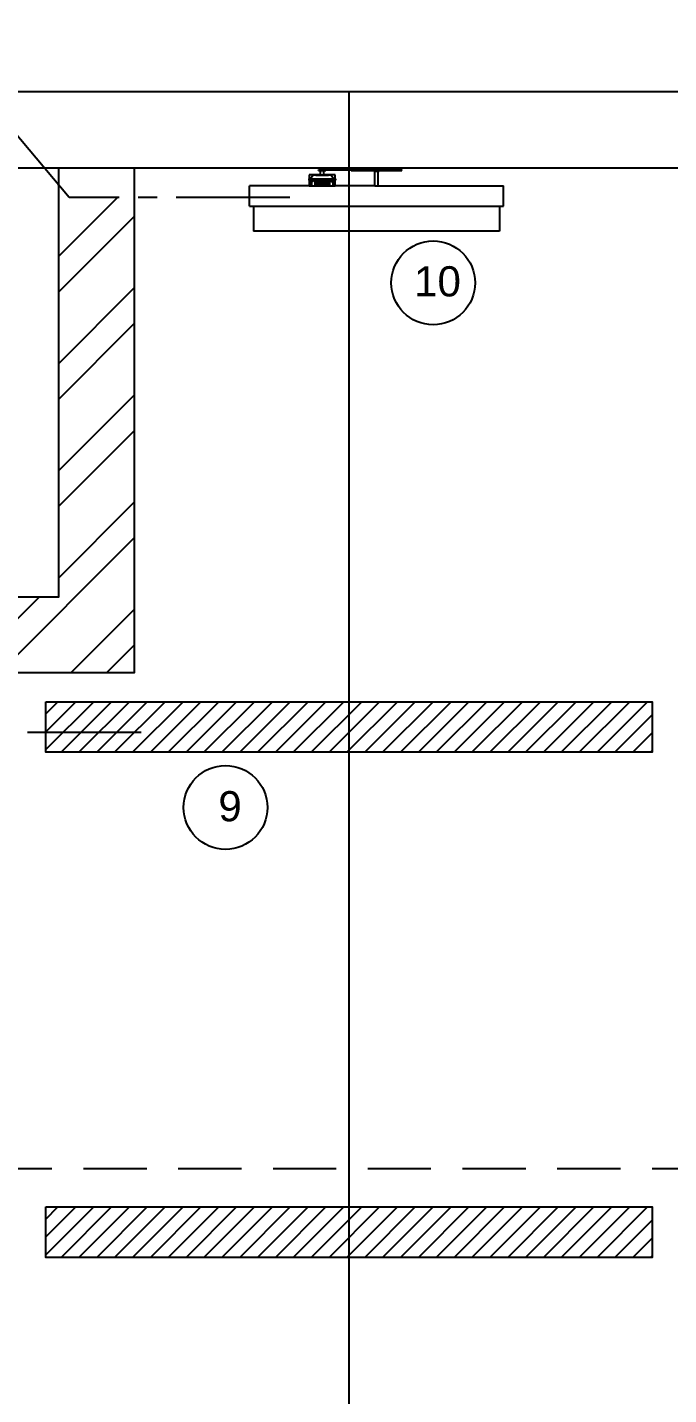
# Model space of a CAD drawing. Header units: millimetres. Extents: x 19989 to 114677, y -6335 to 49043.
# Drawn here: x 79271 to 80540, y 36350 to 39056 of the extents above; entities that cross this region are included whole.
import ezdxf

# ---------------------------------------------------------------- set-up
doc = ezdxf.new("R2010")
doc.units = ezdxf.units.MM
doc.header["$MEASUREMENT"] = 0
doc.linetypes.add('( Hidden )', pattern=[0.375, 0.25, -0.125])
doc.linetypes.add('CENTER2', pattern=[1.125, 0.75, -0.125, 0.125, -0.125])
doc.layers.get('Defpoints').update_dxf_attribs({"lineweight": 0})
doc.layers.add('A-DIM', color=15, linetype='Continuous')
doc.layers.add('Edges', color=7, linetype='Continuous')
doc.styles.add('ISO9', font='iso9.shx')
doc.styles.get("Standard").update_dxf_attribs({"font": 'arial.ttf'})
doc.dimstyles.new('DIM100', dxfattribs={"dimscale": 100, "dimtxt": 1, "dimasz": 1, "dimexe": 1, "dimexo": 1, "dimgap": 1, "dimtad": 1, "dimdec": 0, "dimzin": 0, "dimdsep": 46, "dimtxsty": 'ISO9', "dimblk1": 'TICK', "dimblk2": 'TICK', "dimsah": 1, "dimcen": 0.09, "dimclrd": 15, "dimclre": 15, "dimclrt": 1, "dimadec": 0, "dimazin": 0, "dimtfac": 1, "dimtdec": 0, "dimtofl": 0, "dimtmove": 2, "dimatfit": 3, "dimldrblk": 'TICK', "dimfxl": 1, "dimtolj": 1, "dimtzin": 0, "dimarcsym": 0})

# ---------------------------------------------------------------- blocks, each defined once
blk = doc.blocks.new('TICK')
at = {"color": 2}
blk.add_line((-1, 0), (1, 0), dxfattribs=at)
at = {"color": 2, "const_width": 0.3, "flags": 128}
blk.add_lwpolyline([(-0.707, -0.707), (0.707, 0.707)], dxfattribs=at)
blk = doc.blocks.new('*D35')
at = {"layer": 'A-DIM', "color": 15, "lineweight": -2, "transparency": 16777216}
for p, q in [((78407, 38636.8), (78407, 39620)), ((81407, 38636.8), (81407, 39620)), ((78507, 39520), (81307, 39520))]:
    blk.add_line(p, q, dxfattribs=at)
at = {"layer": 'Defpoints', "color": 0, "transparency": 16777216}
for p in [(81407, 39520), (78407, 38536.8), (81407, 38536.8)]:
    blk.add_point(p, dxfattribs=at)
at = {"layer": 'A-DIM', "color": 15, "lineweight": -2, "transparency": 16777216, "xscale": 100, "yscale": 100, "zscale": 100, "rotation": 180}
blk.add_blockref('TICK', (78407, 39520), dxfattribs=at)
at = {"layer": 'A-DIM', "color": 15, "lineweight": -2, "transparency": 16777216, "xscale": 100, "yscale": 100, "zscale": 100}
blk.add_blockref('TICK', (81407, 39520), dxfattribs=at)
at = {"layer": 'A-DIM', "color": 1, "transparency": 16777216, "insert": (79907, 39670), "char_height": 100, "attachment_point": 5, "style": 'ISO9'}
blk.add_mtext('\\A1;3000', dxfattribs=at)
blk = doc.blocks.new('industrial exhaust fan pl')
at = {"layer": 'Edges'}
for p, q in [((48.3, 65.34), (48.3, 64.5)), ((49.64, 65.34), (48.3, 65.34)), ((49.09, 65.27), (48.54, 64.5)), ((49.64, 65.27), (49.09, 65.27)), ((49.64, 65.34), (49.64, 65.27)), ((50.55, 65.34), (49.64, 65.34)), ((49.64, 65.27), (52.07, 65.27)), ((50.11, 66.59), (50.11, 66.72)), ((50.11, 66.72), (51.61, 66.72)), ((50.11, 66.59), (50.55, 66.59)), ((50.11, 66.2), (50.11, 66.33)), ((50.55, 66.33), (50.11, 66.33)), ((50.11, 66.2), (50.55, 66.2)), ((50.55, 66.33), (50.55, 66.59)), ((50.56, 66.59), (50.55, 66.59)), ((50.56, 66.33), (50.55, 66.33)), ((50.55, 65.34), (50.55, 66.2)), ((50.55, 66.2), (51.16, 66.2)), ((50.55, 65.34), (51.16, 65.34)), ((50.56, 66.59), (50.56, 66.33)), ((50.56, 66.59), (51.61, 66.59)), ((51.61, 66.33), (50.56, 66.33)), ((51.16, 65.34), (51.16, 66.2)), ((51.16, 66.2), (51.61, 66.2)), ((52.07, 65.34), (51.16, 65.34)), ((51.61, 66.59), (51.61, 66.72)), ((56.54, 66.59), (51.61, 66.59)), ((51.61, 66.2), (51.61, 66.33)), ((51.61, 66.33), (56.54, 66.33)), ((52.07, 65.34), (52.07, 65.27)), ((53.41, 65.34), (52.07, 65.34)), ((52.62, 65.27), (52.07, 65.27)), ((52.62, 65.27), (53.17, 64.5)), ((53.41, 64.5), (53.41, 65.34)), ((56.54, 66.59), (56.54, 66.72)), ((56.54, 66.72), (66.55, 66.72)), ((56.54, 66.59), (57.35, 66.59)), ((56.54, 66.2), (56.54, 66.33)), ((57.35, 66.33), (56.54, 66.33)), ((56.54, 66.2), (61.03, 66.2)), ((57.35, 66.33), (57.35, 66.59)), ((57.35, 66.59), (66.39, 66.59)), ((66.39, 66.33), (57.35, 66.33)), ((61.03, 66.2), (61.03, 66.07)), ((61.23, 66.2), (61.03, 66.2)), ((61.03, 66.07), (61.2, 66.07)), ((61.2, 63.13), (61.2, 66.07)), ((61.2, 66.07), (61.23, 66.07)), ((61.23, 66.2), (61.23, 66.07)), ((61.23, 66.2), (61.86, 66.2)), ((61.23, 66.07), (61.86, 66.07)), ((61.86, 66.2), (61.86, 66.07)), ((61.86, 66.2), (62.06, 66.2)), ((61.86, 66.07), (61.89, 66.07)), ((61.89, 63.13), (61.89, 66.07)), ((61.89, 66.07), (62.06, 66.07)), ((62.06, 66.2), (62.06, 66.07)), ((62.06, 66.2), (66.55, 66.2)), ((66.39, 66.59), (66.39, 66.33)), ((66.39, 66.59), (66.55, 66.59)), ((66.39, 66.33), (66.55, 66.33)), ((66.55, 66.59), (66.55, 66.72)), ((66.55, 66.2), (66.55, 66.33)), ((36.54, 59.13), (36.54, 63.13)), ((48.3, 63.13), (36.54, 63.13)), ((48.3, 64.5), (48.21, 64.5)), ((48.21, 64.5), (48.21, 64.27)), ((48.21, 64.27), (48.3, 64.27)), ((48.54, 64.5), (48.3, 64.5)), ((48.3, 64.27), (48.3, 63.13)), ((48.3, 64.27), (48.92, 64.27)), ((48.3, 63.13), (48.39, 63.13)), ((48.92, 64.27), (48.39, 63.83)), ((48.39, 63.83), (48.39, 63.13)), ((48.39, 63.13), (48.44, 63.13)), ((48.44, 63.83), (48.45, 63.84)), ((48.44, 63.83), (48.44, 63.13)), ((48.44, 63.13), (48.45, 63.13)), ((48.45, 63.84), (48.92, 64.24)), ((48.45, 63.84), (48.45, 63.13)), ((48.45, 63.13), (48.57, 63.13)), ((48.54, 64.5), (53.17, 64.5)), ((48.57, 63.83), (48.99, 64.18)), ((48.57, 63.83), (48.57, 63.13)), ((48.57, 63.13), (48.77, 63.13)), ((48.77, 63.83), (49.15, 64.12)), ((48.77, 63.83), (48.77, 63.13)), ((48.77, 63.13), (49.44, 63.13)), ((48.92, 64.27), (48.92, 64.27)), ((48.92, 64.27), (48.92, 64.24)), ((48.92, 64.24), (48.97, 64.27)), ((48.92, 64.27), (48.97, 64.27)), ((48.99, 64.27), (48.97, 64.27)), ((48.99, 64.27), (48.99, 64.18)), ((48.99, 64.18), (49.1, 64.27)), ((48.99, 64.27), (49.1, 64.27)), ((49.1, 64.27), (49.15, 64.27)), ((49.15, 64.27), (49.15, 64.12)), ((49.15, 64.12), (49.36, 64.27)), ((49.15, 64.27), (49.36, 64.27)), ((49.36, 64.27), (49.44, 64.27)), ((49.44, 64.27), (49.44, 63.13)), ((49.44, 64.27), (49.55, 64.27)), ((49.44, 63.13), (49.55, 63.13)), ((49.55, 63.83), (49.55, 64.27)), ((49.55, 64.27), (49.64, 64.27)), ((49.55, 63.83), (49.55, 63.13)), ((49.64, 63.83), (49.55, 63.83)), ((49.55, 63.13), (49.64, 63.13)), ((49.64, 63.83), (49.64, 64.27)), ((49.64, 64.27), (49.97, 64.27)), ((49.64, 63.83), (49.64, 63.13)), ((49.64, 63.13), (49.97, 63.13)), ((49.97, 63.83), (49.97, 64.27)), ((49.97, 64.27), (50.06, 64.27)), ((50.06, 63.83), (49.97, 63.83)), ((49.97, 63.83), (49.97, 63.13)), ((49.97, 63.13), (50.06, 63.13)), ((50.06, 63.83), (50.06, 64.27)), ((50.39, 64.27), (50.06, 64.27)), ((50.06, 63.83), (50.06, 63.13)), ((50.06, 63.13), (50.39, 63.13)), ((50.39, 63.83), (50.39, 64.27)), ((50.39, 64.27), (50.48, 64.27)), ((50.48, 63.83), (50.39, 63.83)), ((50.39, 63.83), (50.39, 63.13)), ((50.39, 63.13), (50.48, 63.13)), ((50.48, 63.83), (50.48, 64.27)), ((50.48, 64.27), (50.81, 64.27)), ((50.48, 63.83), (50.48, 63.13)), ((50.48, 63.13), (50.81, 63.13)), ((50.81, 63.83), (50.81, 64.27)), ((50.9, 64.27), (50.81, 64.27)), ((50.81, 63.83), (50.9, 63.83)), ((50.81, 63.83), (50.81, 63.13)), ((50.81, 63.13), (50.9, 63.13)), ((50.9, 64.27), (51.19, 64.27)), ((50.9, 63.83), (50.9, 64.27)), ((50.9, 63.83), (50.9, 63.13)), ((50.9, 63.13), (51.19, 63.13)), ((51.19, 63.83), (51.19, 64.27)), ((51.19, 64.27), (51.27, 64.27)), ((51.19, 63.83), (51.27, 63.83)), ((51.19, 63.83), (51.19, 63.13)), ((51.19, 63.13), (51.27, 63.13)), ((51.27, 63.83), (51.27, 64.27)), ((51.61, 64.27), (51.27, 64.27)), ((51.27, 63.83), (51.27, 63.13)), ((51.27, 63.13), (51.61, 63.13)), ((51.61, 63.83), (51.61, 64.27)), ((51.61, 64.27), (51.69, 64.27)), ((51.61, 63.83), (51.61, 63.13)), ((51.61, 63.83), (51.69, 63.83)), ((51.61, 63.13), (51.69, 63.13)), ((51.69, 63.83), (51.69, 64.27)), ((51.69, 64.27), (52.02, 64.27)), ((51.69, 63.83), (51.69, 63.13)), ((51.69, 63.13), (52.02, 63.13)), ((52.02, 63.83), (52.02, 64.27)), ((52.02, 64.27), (52.11, 64.27)), ((52.02, 63.83), (52.11, 63.83)), ((52.02, 63.83), (52.02, 63.13)), ((52.02, 63.13), (52.11, 63.13)), ((52.11, 63.83), (52.11, 64.27)), ((52.28, 64.27), (52.11, 64.27)), ((52.11, 63.83), (52.11, 63.13)), ((52.11, 63.13), (52.28, 63.13)), ((52.28, 64.27), (52.28, 63.13)), ((52.28, 64.27), (52.36, 64.27)), ((52.28, 63.13), (52.94, 63.13)), ((52.57, 64.11), (52.36, 64.27)), ((52.36, 64.27), (52.57, 64.27)), ((52.57, 64.27), (52.57, 64.11)), ((52.57, 64.27), (52.62, 64.27)), ((52.94, 63.83), (52.57, 64.11)), ((52.73, 64.19), (52.62, 64.27)), ((52.62, 64.27), (52.73, 64.27)), ((52.73, 64.27), (52.73, 64.19)), ((52.73, 64.27), (52.75, 64.27)), ((53.14, 63.83), (52.73, 64.19)), ((52.78, 64.25), (52.75, 64.27)), ((52.75, 64.27), (52.78, 64.27)), ((52.78, 64.27), (52.78, 64.25)), ((52.79, 64.27), (52.78, 64.27)), ((52.78, 64.27), (52.78, 64.27)), ((52.78, 64.27), (52.79, 64.27)), ((53.26, 63.83), (52.78, 64.25)), ((52.79, 64.27), (52.79, 64.27)), ((53.32, 63.83), (52.79, 64.27)), ((53.41, 64.27), (52.79, 64.27)), ((52.94, 63.83), (52.94, 63.13)), ((52.94, 63.13), (53.14, 63.13)), ((53.14, 63.83), (53.14, 63.13)), ((53.14, 63.13), (53.26, 63.13)), ((53.41, 64.5), (53.17, 64.5)), ((53.26, 63.83), (53.26, 63.13)), ((53.26, 63.13), (53.32, 63.13)), ((53.32, 63.83), (53.32, 63.13)), ((53.32, 63.13), (53.41, 63.13)), ((53.5, 64.5), (53.41, 64.5)), ((53.41, 64.27), (53.5, 64.27)), ((53.41, 63.13), (53.41, 64.27)), ((61.2, 63.13), (53.41, 63.13)), ((53.5, 64.5), (53.5, 64.27)), ((61.2, 63.13), (61.89, 63.13)), ((61.89, 63.13), (86.54, 63.13)), ((86.54, 59.13), (86.54, 63.13)), ((36.54, 59.13), (37.34, 59.13)), ((37.34, 59.13), (37.34, 54.25)), ((37.34, 59.13), (85.75, 59.13)), ((85.75, 59.13), (85.75, 54.25)), ((85.75, 59.13), (86.54, 59.13)), ((85.75, 54.25), (37.34, 54.25))]:
    blk.add_line(p, q, dxfattribs=at)

msp = doc.modelspace()

# ---------------------------------------------------------------- hatches: boundary and pattern name
h = msp.add_hatch()
h.set_pattern_fill('ANSI32', color=1, scale=400)
h.paths.add_polyline_path([(79482, 38719.7), (79353.5, 38719.7), (79332, 38745.1), (79332, 37928.4), (78547.4, 37928.4), (78698.6, 37778.4), (79382, 37778.4), (79482, 37778.4)])
h.paths.add_polyline_path([(78547.4, 37928.4), (78482, 37928.4), (78482, 37778.4), (78698.6, 37778.4)])
h = msp.add_hatch()
h.set_pattern_fill('ANSI31', color=1, scale=200)
h.set_pattern_definition([(45, (-5619.89, 15066.58), (-17.6776695, 17.6776695), [])])
h.paths.add_polyline_path([(80507, 37721.5), (79307, 37721.5), (79307, 37621.5), (80507, 37621.5)])
h = msp.add_hatch()
h.set_pattern_fill('ANSI31', color=1, scale=200)
h.set_pattern_definition([(45, (-5619.89, 14066.58), (-17.6776695, 17.6776695), [])])
h.paths.add_polyline_path([(80507, 36721.5), (79307, 36721.5), (79307, 36621.5), (80507, 36621.5)])

# ---------------------------------------------------------------- linework, layer by layer
at = {"color": 116, "linetype": 'CENTER2', "ltscale": 300, "true_color": 0x136734}
for points in [[(79789.9, 38719.7), (79353.5, 38719.7), (79092.7, 39028.7), (77612.8, 39028.7)], [(79495.7, 37660.3), (78817.6, 37660.3), (78506.1, 37969.4), (77030.1, 37969.4)]]:
    msp.add_lwpolyline(points, dxfattribs=at)
for points in [[(78482, 38778.4), (81332, 38778.4), (81332, 38928.4), (78482, 38928.4), (78482, 38778.4)], [(79907, 38928.4), (79907, 33727.8)], [(78482, 38778.4), (79482, 38778.4), (79482, 37778.4), (79382, 37778.4), (78482, 37778.4), (78482, 38778.4)], [(79332, 38778.4), (79332, 37928.4), (78482, 37928.4)], [(79307, 37721.5), (80507, 37721.5), (80507, 37621.5), (79307, 37621.5), (79307, 37721.5)], [(79307, 36721.5), (80507, 36721.5), (80507, 36621.5), (79307, 36621.5), (79307, 36721.5)]]:
    msp.add_lwpolyline(points)
at = {"color": 251, "linetype": '( Hidden )', "ltscale": 500, "true_color": 0x636466}
msp.add_lwpolyline([(77319.2, 36797.7), (82838.1, 36797.7)], dxfattribs=at)
at = {"color": 5}
for centre in [(80073.6, 38550.5), (79662.7, 37512.2)]:
    msp.add_circle(centre, 82.9, dxfattribs=at)

# ---------------------------------------------------------------- block references
at = {"xscale": 10.05038995959319, "yscale": 10.05038995959319, "zscale": 10.05038995959319}
msp.add_blockref('industrial exhaust fan pl', (79342.8, 38107.9), dxfattribs=at)

# ---------------------------------------------------------------- texts
at = {"color": 5, "attachment_point": 1}
for s, insert, char_height in [('10', (80035.7, 38583.4), 59.74), ('9', (79648.5, 37544.5), 59.7)]:
    msp.add_mtext_dynamic_manual_height_columns(s, width=62.22, gutter_width=298.7, heights=[0], dxfattribs=dict(at, insert=insert, char_height=char_height))

# ---------------------------------------------------------------- dimensions: what is measured, and where the dimension line sits
at = {"layer": 'A-DIM'}
dim = msp.add_linear_dim(base=(81407, 39520), p1=(78407, 38536.8), p2=(81407, 38536.8), dimstyle='DIM100', dxfattribs=at)
dim.commit()
dim.dimension.update_dxf_attribs({"geometry": '*D35', "text_midpoint": (79907, 39670)})

doc.saveas('drawing.dxf')
